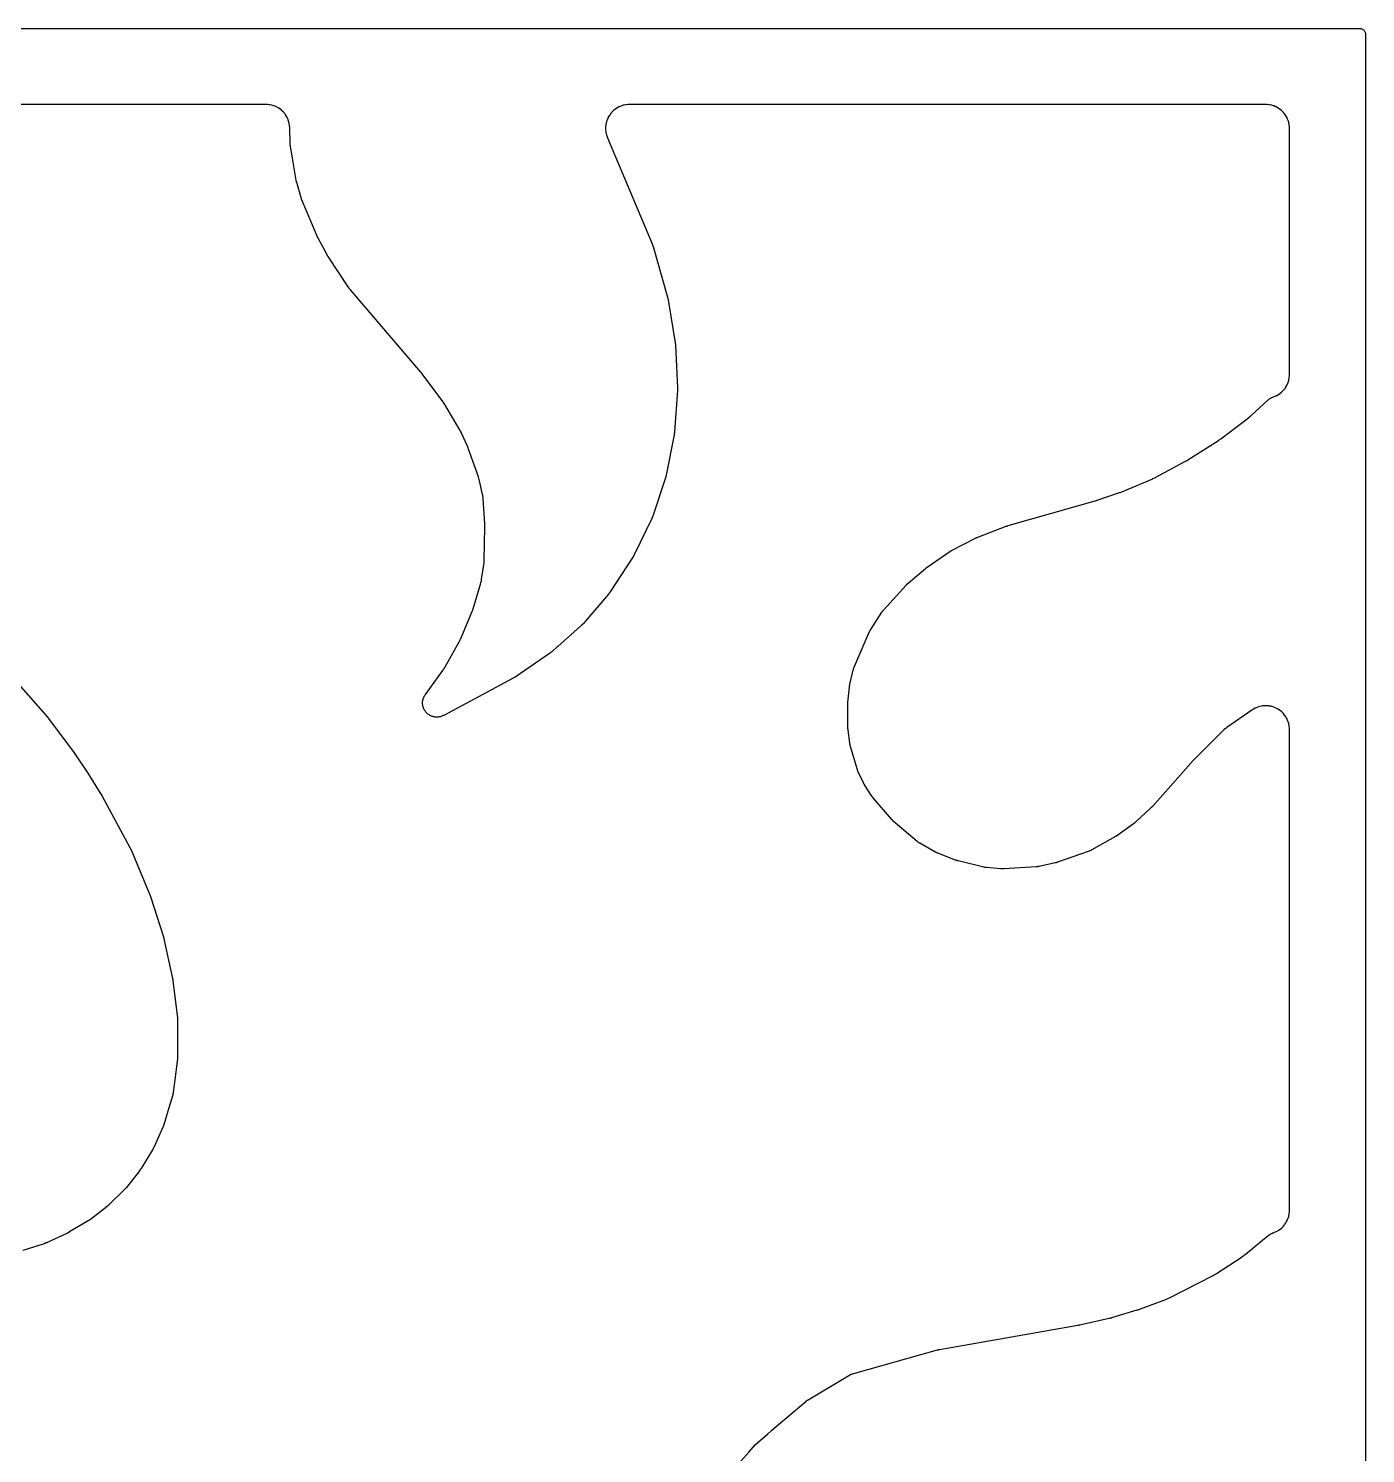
# Model space of a CAD drawing. Header units: millimetres. Extents: x 0 to 300, y 0 to 300.
# Drawn here: x 159.2 to 300, y 150 to 300.1 of the extents above; entities that cross this region are included whole.
import ezdxf

# ---------------------------------------------------------------- set-up
doc = ezdxf.new("R2010")
doc.units = ezdxf.units.MM
doc.layers.add('CUT', color=7, linetype='CONTINUOUS')

msp = doc.modelspace()

# ---------------------------------------------------------------- linework, layer by layer
at = {"layer": 'CUT'}
for points in [[(125.9453, 300.0625), (298.4808, 300.0625), (298.5102, 300.0625), (299.3955, 300.0625), (299.469, 300.0589), (299.5271, 300.0503), (299.5842, 300.036), (299.6396, 300.0162), (299.6927, 299.991), (299.7432, 299.9608), (299.7904, 299.9257), (299.834, 299.8863), (299.8735, 299.8427), (299.9085, 299.7954), (299.9387, 299.745), (299.9639, 299.6918), (299.9837, 299.6365), (299.998, 299.5794), (300.0066, 299.5212), (300.0102, 299.4478), (300.0102, 298.5625), (300.0102, 1.467)], [(234.0215, 148.9426), (235.0702, 150.1281), (235.7892, 150.9408), (237.0462, 152.0461), (237.3887, 152.3473), (237.4956, 152.4412), (238.4029, 153.239), (241.076, 155.4863), (241.0831, 155.4922), (241.0941, 155.5013), (241.1125, 155.516), (241.1372, 155.5353), (241.1594, 155.5521), (241.1774, 155.5652), (241.1877, 155.5727), (241.1915, 155.5754), (241.2141, 155.5909), (241.265, 155.6248), (241.2959, 155.6444), (241.3064, 155.6509), (241.3143, 155.6556), (245.6191, 158.2143), (245.6275, 158.2193), (245.6406, 158.2269), (245.6623, 158.2391), (245.6918, 158.2551), (245.7182, 158.2689), (245.7219, 158.2707), (245.7693, 158.2928), (245.8348, 158.321), (245.8979, 158.3454), (245.9432, 158.361), (245.981, 158.373), (245.9933, 158.3767), (246.0027, 158.3794), (254.9328, 160.9123), (254.944, 160.9154), (254.9703, 160.9225), (254.9816, 160.9254), (254.9953, 160.929), (255.0067, 160.9318), (255.0331, 160.9382), (255.0444, 160.9408), (255.0575, 160.9438), (255.0689, 160.9464), (255.0955, 160.9521), (255.1069, 160.9544), (255.1208, 160.9572), (255.1323, 160.9595), (255.159, 160.9645), (255.1704, 160.9666), (269.7384, 163.5091), (269.7446, 163.5102), (269.788, 163.5182), (269.7947, 163.5195), (269.8487, 163.5302), (269.8553, 163.5315), (269.8978, 163.5404), (269.9048, 163.5419), (273.0342, 164.2342), (273.0446, 164.2365), (273.1165, 164.2538), (273.1276, 164.2566), (273.2168, 164.2798), (273.2276, 164.2827), (273.2977, 164.3023), (273.3092, 164.3057), (275.9833, 165.1123), (275.9922, 165.1151), (276.0539, 165.1347), (276.0634, 165.1378), (276.1398, 165.1636), (276.1491, 165.1668), (276.2092, 165.1882), (276.219, 165.1918), (278.9986, 166.2345), (279.0145, 166.2407), (279.117, 166.2825), (279.1327, 166.2892), (279.2598, 166.3453), (279.2753, 166.3524), (279.3753, 166.4), (279.3906, 166.4075), (283.9596, 168.7429), (283.9738, 168.7504), (284.0655, 168.8004), (284.0795, 168.8082), (284.1928, 168.8741), (284.2066, 168.8823), (284.2955, 168.9372), (284.3091, 168.9458), (287.0118, 170.7152), (287.0251, 170.7241), (287.1104, 170.7833), (287.1234, 170.7926), (287.2286, 170.8697), (287.2413, 170.8793), (287.3234, 170.943), (287.3359, 170.9529), (289.7679, 172.9447), (289.8086, 172.9761), (289.8847, 173.0315), (289.9712, 173.0871), (290.0307, 173.1208), (290.1229, 173.1662), (290.2096, 173.2029), (290.2575, 173.2216), (290.2687, 173.2256), (290.3487, 173.2542), (290.3763, 173.2648), (290.5505, 173.3369), (290.6037, 173.3621), (290.7679, 173.4498), (290.8184, 173.4801), (290.9732, 173.5835), (291.0205, 173.6186), (291.1645, 173.7367), (291.2081, 173.7762), (291.3398, 173.9079), (291.3793, 173.9515), (291.4975, 174.0954), (291.5325, 174.1427), (291.636, 174.2975), (291.6663, 174.348), (291.754, 174.5122), (291.7792, 174.5654), (291.8505, 174.7374), (291.8703, 174.7929), (291.9244, 174.971), (291.9387, 175.0281), (291.975, 175.2107), (291.9837, 175.269), (292.0022, 175.4568), (292.0043, 175.4862), (292.0072, 175.5437), (292.0077, 175.5584), (292.01, 175.6541), (292.0102, 175.6688), (292.0102, 175.741), (292.0102, 196.4246), (292.0102, 226.185), (292.01, 226.1999), (292.0077, 226.2962), (292.0071, 226.311), (292.0042, 226.3689), (292.0021, 226.3984), (291.9833, 226.5876), (291.9745, 226.6462), (291.9377, 226.83), (291.9232, 226.8875), (291.8684, 227.0668), (291.8483, 227.1226), (291.7761, 227.2956), (291.7506, 227.3491), (291.6616, 227.5141), (291.6309, 227.5649), (291.5261, 227.7203), (291.4906, 227.7678), (291.371, 227.9121), (291.3309, 227.9558), (291.1976, 228.0876), (291.1535, 228.1272), (291.0078, 228.2452), (290.96, 228.2802), (290.8034, 228.3833), (290.7523, 228.4134), (290.5863, 228.5005), (290.5325, 228.5254), (290.3587, 228.5957), (290.3027, 228.6152), (290.1228, 228.668), (290.0652, 228.6819), (289.881, 228.7167), (289.8222, 228.7248), (289.6355, 228.7412), (289.5762, 228.7435), (289.3888, 228.7414), (289.3296, 228.7378), (289.1433, 228.7172), (289.0847, 228.7078), (288.9013, 228.6689), (288.844, 228.6538), (288.6654, 228.597), (288.6098, 228.5763), (288.4376, 228.5021), (288.3844, 228.476), (288.2181, 228.384), (288.1925, 228.369), (288.1433, 228.3385), (288.1308, 228.3305), (288.0501, 228.2777), (288.0378, 228.2695), (285.4171, 226.4599), (285.406, 226.452), (285.3345, 226.4002), (285.3236, 226.3921), (285.2813, 226.36), (285.26, 226.343), (285.1244, 226.23), (285.1039, 226.2121), (285.0647, 226.1763), (285.0548, 226.167), (284.9909, 226.1059), (284.9812, 226.0964), (282.0092, 223.1234), (282.0034, 223.1175), (281.9631, 223.0762), (281.957, 223.0697), (281.9076, 223.0174), (281.9017, 223.011), (281.8633, 222.9691), (281.857, 222.9622), (277.5805, 218.1497), (277.573, 218.1415), (277.5556, 218.1223), (277.548, 218.1141), (277.5388, 218.1042), (277.5311, 218.0961), (277.5132, 218.0774), (277.5055, 218.0694), (277.4965, 218.0603), (277.4886, 218.0524), (277.4702, 218.0341), (277.4623, 218.0263), (277.4525, 218.0168), (277.4445, 218.0091), (277.4256, 217.9913), (277.4175, 217.9837), (275.7997, 216.4902), (275.79, 216.4814), (275.7672, 216.461), (275.7574, 216.4523), (275.7453, 216.4418), (275.7354, 216.4332), (275.712, 216.4135), (275.7019, 216.4051), (275.6903, 216.3956), (275.6801, 216.3873), (275.6562, 216.3683), (275.6459, 216.3602), (275.6332, 216.3504), (275.6228, 216.3424), (275.5983, 216.3241), (275.5878, 216.3163), (273.9404, 215.1179), (273.9295, 215.1101), (273.9041, 215.0922), (273.8932, 215.0846), (273.8798, 215.0754), (273.8687, 215.068), (273.8428, 215.0508), (273.8316, 215.0436), (273.8187, 215.0353), (273.8075, 215.0282), (273.7811, 215.0118), (273.7697, 215.0049), (273.7557, 214.9966), (273.7443, 214.9898), (273.7174, 214.9742), (273.7058, 214.9676), (271.2073, 213.5684), (271.1989, 213.5637), (271.1859, 213.5566), (271.1642, 213.5451), (271.1348, 213.5301), (271.1085, 213.5172), (271.0875, 213.5073), (271.0755, 213.5018), (271.071, 213.4997), (271.0446, 213.4883), (270.9855, 213.4638), (270.9498, 213.4498), (270.9376, 213.4454), (270.9286, 213.4421), (267.6003, 212.2645), (267.5872, 212.26), (267.5564, 212.2497), (267.5432, 212.2453), (267.5271, 212.2402), (267.5138, 212.236), (267.4827, 212.2266), (267.4694, 212.2227), (267.454, 212.2183), (267.4406, 212.2146), (267.4093, 212.2062), (267.3959, 212.2027), (267.3794, 212.1985), (267.3659, 212.1952), (267.3343, 212.1878), (267.3208, 212.1847), (265.6643, 211.8204), (265.6573, 211.8189), (265.6408, 211.8154), (265.6378, 211.8148), (265.6057, 211.8087), (265.5413, 211.7977), (265.5192, 211.7943), (265.4882, 211.7907), (265.406, 211.7825), (265.3707, 211.7798), (261.9259, 211.5769), (261.9103, 211.5761), (261.8738, 211.5746), (261.8582, 211.5741), (261.8393, 211.5736), (261.8238, 211.5734), (261.7875, 211.5731), (261.772, 211.5732), (261.7541, 211.5734), (261.7385, 211.5737), (261.7022, 211.5747), (261.6866, 211.5752), (261.6677, 211.5761), (261.6521, 211.5769), (261.6158, 211.5792), (261.6003, 211.5803), (260.1042, 211.6998), (260.097, 211.7004), (260.0801, 211.7019), (260.077, 211.7022), (260.0444, 211.7058), (259.9791, 211.7141), (259.9568, 211.7174), (259.9259, 211.7229), (259.8444, 211.7394), (259.8096, 211.7471), (257.1352, 212.3969), (257.1207, 212.4005), (257.0868, 212.4094), (257.0724, 212.4133), (257.055, 212.4181), (257.0407, 212.4222), (257.0075, 212.432), (256.9933, 212.4364), (256.9769, 212.4415), (256.9628, 212.4461), (256.9298, 212.4571), (256.9157, 212.4619), (256.8985, 212.4679), (256.8845, 212.473), (256.8519, 212.485), (256.838, 212.4903), (254.9794, 213.2131), (254.9644, 213.2191), (254.9294, 213.2335), (254.9145, 213.2398), (254.8963, 213.2476), (254.8815, 213.2541), (254.8471, 213.2697), (254.8324, 213.2765), (254.8156, 213.2845), (254.801, 213.2916), (254.7672, 213.3084), (254.7527, 213.3157), (254.7352, 213.3248), (254.7209, 213.3324), (254.6876, 213.3504), (254.6735, 213.3583), (253.0848, 214.2573), (253.0754, 214.2627), (253.0609, 214.2711), (253.0371, 214.2854), (253.0055, 214.3051), (252.9778, 214.3231), (252.9561, 214.3378), (252.9438, 214.3463), (252.9393, 214.3495), (252.913, 214.3686), (252.8554, 214.4121), (252.8216, 214.439), (252.8103, 214.4484), (252.8021, 214.4553), (250.2959, 216.5978), (250.2905, 216.6024), (250.278, 216.6133), (250.2757, 216.6153), (250.2518, 216.637), (250.2048, 216.6811), (250.1889, 216.6966), (250.1675, 216.7187), (250.1121, 216.7786), (250.0888, 216.8047), (248.1587, 219.0601), (248.1482, 219.0727), (248.1239, 219.1022), (248.1135, 219.1149), (248.1013, 219.1304), (248.0912, 219.1432), (248.0681, 219.1734), (248.0583, 219.1865), (248.0472, 219.2015), (248.0377, 219.2148), (248.0156, 219.2458), (248.0063, 219.2592), (247.9951, 219.2757), (247.986, 219.2892), (247.9651, 219.3211), (247.9563, 219.3348), (247.2751, 220.415), (247.2686, 220.4255), (247.2535, 220.4501), (247.2472, 220.4606), (247.2395, 220.4736), (247.2333, 220.4842), (247.219, 220.5092), (247.2129, 220.5199), (247.206, 220.5323), (247.2001, 220.5431), (247.1864, 220.5684), (247.1806, 220.5793), (247.1737, 220.5927), (247.1681, 220.6037), (247.1551, 220.6294), (247.1496, 220.6404), (246.6223, 221.7238), (246.6182, 221.7322), (246.612, 221.7454), (246.602, 221.7673), (246.5889, 221.7968), (246.5778, 221.8232), (246.5693, 221.8443), (246.5645, 221.8564), (246.5627, 221.8609), (246.553, 221.8874), (246.5322, 221.9465), (246.5205, 221.9821), (246.5167, 221.9943), (246.5141, 222.0033), (245.7656, 224.5482), (245.7631, 224.5569), (245.7592, 224.5704), (245.7532, 224.5928), (245.7455, 224.6229), (245.7391, 224.6498), (245.7343, 224.6712), (245.7316, 224.6835), (245.7307, 224.6881), (245.7256, 224.7147), (245.715, 224.7742), (245.7094, 224.81), (245.7078, 224.8221), (245.7066, 224.8311), (245.5379, 226.1728), (245.5363, 226.1857), (245.533, 226.2156), (245.5317, 226.2285), (245.5302, 226.2442), (245.529, 226.257), (245.5265, 226.2871), (245.5256, 226.3), (245.5246, 226.3148), (245.5238, 226.3277), (245.5222, 226.3578), (245.5216, 226.3707), (245.521, 226.3864), (245.5206, 226.3993), (245.5198, 226.4295), (245.5196, 226.4424), (245.4948, 228.8651), (245.4947, 228.8781), (245.4949, 228.9084), (245.495, 228.9214), (245.4953, 228.9372), (245.4956, 228.9502), (245.4966, 228.9805), (245.4972, 228.9935), (245.4979, 229.0084), (245.4986, 229.0214), (245.5005, 229.0517), (245.5014, 229.0646), (245.5026, 229.0804), (245.5037, 229.0934), (245.5064, 229.1236), (245.5077, 229.1365), (245.6745, 230.7157), (245.6761, 230.7297), (245.6801, 230.7621), (245.6819, 230.776), (245.6842, 230.7929), (245.6862, 230.8068), (245.6911, 230.8391), (245.6934, 230.853), (245.6961, 230.8688), (245.6985, 230.8826), (245.7045, 230.9147), (245.7071, 230.9285), (245.7105, 230.9452), (245.7134, 230.959), (245.7203, 230.9909), (245.7234, 231.0046), (246.0751, 232.508), (246.0774, 232.5178), (246.0812, 232.5329), (246.0877, 232.5578), (246.0968, 232.5911), (246.1055, 232.6205), (246.1128, 232.6437), (246.1171, 232.657), (246.1187, 232.6619), (246.1286, 232.6903), (246.1517, 232.7532), (246.1664, 232.7906), (246.1717, 232.8031), (246.1756, 232.8123), (247.7706, 236.4987), (247.7744, 236.5073), (247.7804, 236.5207), (247.7905, 236.5426), (247.8045, 236.5719), (247.8173, 236.5977), (247.8278, 236.618), (247.8339, 236.6296), (247.8362, 236.6338), (247.85, 236.6586), (247.8815, 236.7131), (247.901, 236.7454), (247.9079, 236.7561), (247.913, 236.7641), (249.0992, 238.5901), (249.1032, 238.5962), (249.1124, 238.6102), (249.1142, 238.6128), (249.1327, 238.6396), (249.1709, 238.6927), (249.1843, 238.7107), (249.2038, 238.7351), (249.2567, 238.7986), (249.2799, 238.8254), (251.6374, 241.4394), (251.6476, 241.4505), (251.6716, 241.4763), (251.682, 241.4872), (251.6946, 241.5003), (251.7051, 241.511), (251.7298, 241.5358), (251.7405, 241.5464), (251.7529, 241.5584), (251.7638, 241.5687), (251.7894, 241.5927), (251.8004, 241.6029), (251.814, 241.6152), (251.8252, 241.6252), (251.8516, 241.6484), (251.8629, 241.6582), (253.6691, 243.1896), (253.6778, 243.1969), (253.6982, 243.2137), (253.7069, 243.2209), (253.7177, 243.2296), (253.7266, 243.2366), (253.7474, 243.253), (253.7564, 243.2599), (253.7667, 243.2679), (253.7758, 243.2747), (253.797, 243.2905), (253.8062, 243.2972), (253.8174, 243.3053), (253.8266, 243.3119), (253.8482, 243.3272), (253.8575, 243.3337), (256.254, 244.9819), (256.2658, 244.9898), (256.2934, 245.0082), (256.3053, 245.016), (256.3199, 245.0254), (256.332, 245.033), (256.3602, 245.0505), (256.3724, 245.0579), (256.3864, 245.0663), (256.3987, 245.0735), (256.4274, 245.0901), (256.4398, 245.0971), (256.455, 245.1055), (256.4675, 245.1124), (256.4967, 245.128), (256.5093, 245.1347), (258.9536, 246.3945), (258.9646, 246.4001), (258.9905, 246.413), (259.0016, 246.4185), (259.0153, 246.425), (259.0265, 246.4303), (259.0527, 246.4425), (259.064, 246.4477), (259.077, 246.4535), (259.0883, 246.4585), (259.1149, 246.4699), (259.1263, 246.4747), (259.1403, 246.4805), (259.1517, 246.4852), (259.1786, 246.4959), (259.1901, 246.5004), (262.181, 247.6459), (262.1903, 247.6494), (262.2122, 247.6576), (262.2216, 247.661), (262.2331, 247.6651), (262.2425, 247.6684), (262.2646, 247.676), (262.2741, 247.6792), (262.285, 247.6829), (262.2945, 247.686), (262.3168, 247.6931), (262.3263, 247.6961), (262.338, 247.6997), (262.3476, 247.7026), (262.3699, 247.7092), (262.3795, 247.712), (271.5603, 250.3206), (271.5672, 250.3226), (271.6156, 250.337), (271.623, 250.3392), (271.683, 250.3579), (271.6903, 250.3603), (271.7376, 250.3756), (271.7453, 250.3782), (274.1129, 251.1843), (274.1224, 251.1877), (274.1882, 251.2113), (274.1983, 251.215), (274.2798, 251.246), (274.2896, 251.2498), (274.3536, 251.2754), (274.364, 251.2797), (277.6163, 252.6521), (277.6291, 252.6577), (277.7115, 252.6947), (277.7241, 252.7006), (277.8265, 252.7495), (277.839, 252.7556), (277.9196, 252.7965), (277.9319, 252.8029), (281.0661, 254.483), (281.0757, 254.4882), (281.1418, 254.5252), (281.152, 254.531), (281.2335, 254.5788), (281.2434, 254.5847), (281.3071, 254.6236), (281.3175, 254.6301), (284.5295, 256.6853), (284.5388, 256.6914), (284.603, 256.7342), (284.6128, 256.7408), (284.6917, 256.7957), (284.7013, 256.8025), (284.7628, 256.8471), (284.7728, 256.8545), (287.684, 259.0572), (287.6956, 259.0663), (287.7706, 259.1259), (287.782, 259.1353), (287.8742, 259.2124), (287.8854, 259.222), (287.9573, 259.2853), (287.9682, 259.2952), (289.7251, 260.9189), (289.7583, 260.9481), (289.8205, 261.0001), (289.891, 261.0535), (289.9397, 261.0867), (290.0151, 261.1328), (290.0668, 261.1611), (290.1464, 261.1996), (290.221, 261.2313), (290.2621, 261.2476), (290.2623, 261.2477), (290.3694, 261.2871), (290.3966, 261.2978), (290.5691, 261.371), (290.6218, 261.3964), (290.7841, 261.4848), (290.834, 261.5152), (290.987, 261.619), (291.0337, 261.6541), (291.1759, 261.7723), (291.2189, 261.8118), (291.3489, 261.9432), (291.388, 261.9867), (291.5045, 262.1302), (291.5391, 262.1773), (291.6412, 262.3314), (291.671, 262.3817), (291.7576, 262.545), (291.7824, 262.5979), (291.8527, 262.7689), (291.8722, 262.8239), (291.9255, 263.0009), (291.9396, 263.0577), (291.9754, 263.239), (291.984, 263.2968), (292.0022, 263.4833), (292.0043, 263.5125), (292.0071, 263.5695), (292.0077, 263.5841), (292.01, 263.6791), (292.0101, 263.6938), (292.0102, 289.4985), (292.01, 289.5132), (292.0077, 289.6089), (292.0071, 289.6236), (292.0043, 289.6811), (292.0022, 289.7104), (291.9837, 289.8982), (291.975, 289.9565), (291.9387, 290.1391), (291.9244, 290.1962), (291.8704, 290.3743), (291.8505, 290.4297), (291.7793, 290.6017), (291.7541, 290.655), (291.6664, 290.8191), (291.6361, 290.8696), (291.5327, 291.0244), (291.4976, 291.0717), (291.3795, 291.2156), (291.34, 291.2592), (291.2083, 291.3909), (291.1647, 291.4304), (291.0208, 291.5485), (290.9735, 291.5836), (290.8187, 291.687), (290.7682, 291.7173), (290.6041, 291.805), (290.5508, 291.8302), (290.3789, 291.9014), (290.3234, 291.9212), (290.1453, 291.9753), (290.0882, 291.9896), (289.9056, 292.0259), (289.8474, 292.0345), (289.6595, 292.053), (289.6302, 292.0552), (289.5727, 292.058), (289.558, 292.0586), (289.4623, 292.0609), (289.4476, 292.0611), (270.3525, 292.0611), (222.5651, 292.0611), (222.5503, 292.0609), (222.4544, 292.0586), (222.4397, 292.058), (222.3821, 292.0552), (222.3527, 292.053), (222.1644, 292.0344), (222.106, 292.0257), (221.923, 291.9892), (221.8658, 291.9749), (221.6873, 291.9206), (221.6317, 291.9006), (221.4594, 291.8291), (221.406, 291.8038), (221.2416, 291.7156), (221.191, 291.6852), (221.036, 291.5813), (220.9886, 291.5461), (220.8446, 291.4275), (220.8009, 291.3878), (220.6692, 291.2556), (220.6297, 291.2117), (220.5116, 291.0672), (220.4766, 291.0198), (220.3733, 290.8644), (220.3431, 290.8137), (220.2555, 290.6489), (220.2304, 290.5954), (220.1595, 290.4228), (220.1398, 290.3672), (220.0862, 290.1885), (220.072, 290.1312), (220.0362, 289.948), (220.0278, 289.8896), (220.0102, 289.7039), (220.0075, 289.6449), (220.0082, 289.4583), (220.0113, 289.3994), (220.0304, 289.2137), (220.0393, 289.1554), (220.0764, 288.9725), (220.091, 288.9153), (220.1468, 288.7346), (220.1562, 288.7066), (220.1758, 288.6524), (220.181, 288.6386), (220.216, 288.5492), (220.2215, 288.5356), (224.9021, 277.3861), (224.9072, 277.3736), (224.9189, 277.3445), (224.9238, 277.332), (224.9297, 277.3167), (224.9345, 277.3041), (224.9453, 277.2747), (224.9499, 277.2621), (224.955, 277.2475), (224.9593, 277.2347), (224.9693, 277.205), (224.9735, 277.1922), (224.9784, 277.1766), (224.9824, 277.1637), (224.9915, 277.1337), (224.9953, 277.1208), (226.5258, 271.7565), (226.5292, 271.7442), (226.537, 271.7154), (226.5402, 271.703), (226.5441, 271.6879), (226.5472, 271.6754), (226.5541, 271.6464), (226.557, 271.634), (226.5602, 271.6196), (226.563, 271.6071), (226.5691, 271.5779), (226.5716, 271.5654), (226.5746, 271.55), (226.577, 271.5375), (226.5823, 271.5081), (226.5845, 271.4955), (227.3339, 266.9728), (227.336, 266.9598), (227.3406, 266.9294), (227.3424, 266.9163), (227.3446, 266.9004), (227.3463, 266.8873), (227.35, 266.8568), (227.3515, 266.8437), (227.3531, 266.8286), (227.3544, 266.8155), (227.3571, 266.7848), (227.3582, 266.7717), (227.3595, 266.7557), (227.3604, 266.7425), (227.3623, 266.7118), (227.363, 266.6986), (227.5734, 262.2275), (227.5739, 262.2143), (227.5749, 262.1835), (227.5752, 262.1703), (227.5755, 262.1542), (227.5756, 262.141), (227.5757, 262.1102), (227.5757, 262.097), (227.5755, 262.0818), (227.5752, 262.0686), (227.5744, 262.0378), (227.574, 262.0246), (227.5733, 262.0085), (227.5727, 261.9953), (227.571, 261.9646), (227.5701, 261.9514), (227.2615, 257.5715), (227.2605, 257.5577), (227.2577, 257.5253), (227.2564, 257.5115), (227.2547, 257.4946), (227.2532, 257.4808), (227.2494, 257.4486), (227.2477, 257.4348), (227.2456, 257.419), (227.2436, 257.4052), (227.2388, 257.3731), (227.2367, 257.3594), (227.2339, 257.3427), (227.2316, 257.329), (227.2258, 257.2971), (227.2233, 257.2834), (226.3885, 253.0324), (226.3856, 253.0182), (226.3786, 252.9852), (226.3754, 252.9711), (226.3715, 252.9539), (226.3681, 252.9399), (226.36, 252.9071), (226.3565, 252.8931), (226.3522, 252.8771), (226.3484, 252.8631), (226.3393, 252.8307), (226.3353, 252.8168), (226.3302, 252.7999), (226.326, 252.7861), (226.3158, 252.7539), (226.3113, 252.7401), (224.9696, 248.7238), (224.9649, 248.7103), (224.9538, 248.6786), (224.9489, 248.6651), (224.9428, 248.6487), (224.9377, 248.6353), (224.9256, 248.604), (224.9203, 248.5906), (224.9141, 248.5754), (224.9085, 248.5621), (224.8954, 248.5313), (224.8897, 248.5181), (224.8826, 248.5021), (224.8766, 248.489), (224.8625, 248.4586), (224.8564, 248.4456), (223.0236, 244.6527), (223.0171, 244.6395), (223.0016, 244.6088), (222.9949, 244.5957), (222.9865, 244.5798), (222.9796, 244.5668), (222.9631, 244.5366), (222.956, 244.5237), (222.9476, 244.509), (222.9403, 244.4963), (222.9228, 244.4667), (222.9153, 244.454), (222.9059, 244.4387), (222.8981, 244.4262), (222.8797, 244.3972), (222.8717, 244.3848), (220.4758, 240.7364), (220.4679, 240.7247), (220.4495, 240.6975), (220.4414, 240.6859), (220.4315, 240.6718), (220.4234, 240.6603), (220.404, 240.6337), (220.3956, 240.6224), (220.3859, 240.6094), (220.3774, 240.5982), (220.3572, 240.5722), (220.3485, 240.5611), (220.3377, 240.5477), (220.3288, 240.5368), (220.3079, 240.5114), (220.2988, 240.5006), (217.6353, 237.3795), (217.6249, 237.3675), (217.6003, 237.3398), (217.5897, 237.328), (217.5766, 237.3137), (217.5658, 237.3021), (217.5403, 237.2752), (217.5292, 237.2638), (217.5165, 237.2508), (217.5053, 237.2396), (217.4788, 237.2136), (217.4674, 237.2026), (217.4533, 237.1893), (217.4417, 237.1785), (217.4144, 237.1535), (217.4025, 237.1428), (214.9591, 234.9861), (214.9566, 234.9838), (214.3271, 234.4282), (214.3167, 234.4192), (214.2924, 234.3984), (214.2819, 234.3895), (214.269, 234.3788), (214.2583, 234.3701), (214.2334, 234.35), (214.2226, 234.3415), (214.2101, 234.3318), (214.1992, 234.3234), (214.1737, 234.3041), (214.1626, 234.2959), (214.1491, 234.286), (214.138, 234.278), (214.1118, 234.2595), (214.1005, 234.2516), (210.4794, 231.7687), (210.4692, 231.7618), (210.4452, 231.7459), (210.4349, 231.7391), (210.4223, 231.731), (210.4119, 231.7243), (210.3875, 231.7091), (210.377, 231.7026), (210.3649, 231.6952), (210.3543, 231.6889), (210.3296, 231.6743), (210.3189, 231.6681), (210.3058, 231.6607), (210.2951, 231.6546), (210.2699, 231.6407), (210.2591, 231.6348), (202.9584, 227.7269), (202.9184, 227.7067), (202.8441, 227.6716), (202.7612, 227.6374), (202.705, 227.6174), (202.6191, 227.5915), (202.5612, 227.5772), (202.4732, 227.5601), (202.4141, 227.5516), (202.3248, 227.5433), (202.2651, 227.5407), (202.1755, 227.5414), (202.1159, 227.5448), (202.0267, 227.5543), (201.9677, 227.5636), (201.88, 227.582), (201.8222, 227.5971), (201.7367, 227.6241), (201.6808, 227.6449), (201.5984, 227.6803), (201.5448, 227.7066), (201.4663, 227.75), (201.4156, 227.7815), (201.3418, 227.8325), (201.2945, 227.8689), (201.2262, 227.927), (201.1827, 227.9679), (201.1205, 228.0325), (201.0813, 228.0775), (201.0259, 228.148), (200.9913, 228.1967), (200.9432, 228.2723), (200.9137, 228.3242), (200.8733, 228.4043), (200.8491, 228.4589), (200.8169, 228.5426), (200.7983, 228.5993), (200.7745, 228.6857), (200.7616, 228.744), (200.7466, 228.8324), (200.7396, 228.8917), (200.7335, 228.9812), (200.7323, 229.0409), (200.7352, 229.1305), (200.74, 229.19), (200.7517, 229.2789), (200.7624, 229.3376), (200.783, 229.4249), (200.7995, 229.4823), (200.8286, 229.5671), (200.8507, 229.6225), (200.8881, 229.704), (200.9157, 229.757), (200.961, 229.8344), (201.006, 229.9031), (201.0315, 229.94), (202.8711, 232.4658), (202.8812, 232.48), (202.9452, 232.5735), (202.9548, 232.588), (203.0317, 232.7076), (203.0409, 232.7224), (203.0994, 232.8195), (203.1082, 232.8345), (204.6034, 235.4873), (204.6118, 235.5028), (204.6649, 235.6038), (204.6729, 235.6194), (204.7357, 235.7481), (204.7432, 235.764), (204.7903, 235.8679), (204.7973, 235.884), (205.9262, 238.5827), (205.9321, 238.5972), (205.9691, 238.6925), (205.9745, 238.7072), (206.0178, 238.8279), (206.0229, 238.8428), (206.0548, 238.9398), (206.0595, 238.9548), (206.84, 241.5568), (206.8456, 241.5768), (206.88, 241.708), (206.885, 241.7283), (206.9224, 241.8943), (206.9266, 241.9147), (206.9519, 242.048), (206.9554, 242.0685), (207.186, 243.5711), (207.1886, 243.5905), (207.2038, 243.717), (207.2058, 243.7365), (207.2197, 243.8957), (207.2211, 243.9152), (207.228, 244.0424), (207.2288, 244.062), (207.3049, 247.5842), (207.305, 247.5972), (207.305, 247.6818), (207.3049, 247.6948), (207.3026, 247.801), (207.3021, 247.814), (207.2985, 247.8985), (207.2977, 247.9115), (207.1277, 250.5177), (207.1269, 250.5286), (207.1205, 250.605), (207.1195, 250.6164), (207.1143, 250.6665), (207.1114, 250.6905), (207.0898, 250.84), (207.0861, 250.863), (207.0788, 250.9028), (207.0767, 250.9136), (207.0616, 250.9879), (207.0591, 250.9999), (206.7401, 252.4228), (206.7359, 252.4402), (206.7073, 252.5522), (206.7026, 252.5694), (206.6625, 252.7089), (206.6573, 252.7259), (206.6221, 252.8361), (206.6164, 252.853), (205.5866, 255.7708), (205.582, 255.7833), (205.5515, 255.8641), (205.5466, 255.8765), (205.506, 255.9771), (205.5009, 255.9893), (205.4668, 256.0687), (205.4614, 256.0809), (204.8765, 257.3634), (204.8698, 257.3776), (204.825, 257.4692), (204.818, 257.4832), (204.7589, 257.5967), (204.7514, 257.6105), (204.702, 257.6997), (204.6942, 257.7133), (203.073, 260.4644), (203.0647, 260.4781), (203.0095, 260.5662), (203.0008, 260.5797), (202.9287, 260.6884), (202.9197, 260.7016), (202.8599, 260.7867), (202.8505, 260.7997), (200.7063, 263.6845), (200.7004, 263.6922), (200.6591, 263.746), (200.6527, 263.7542), (200.6001, 263.8202), (200.5936, 263.8282), (200.5512, 263.8796), (200.5441, 263.888), (193.1447, 272.5292), (193.1358, 272.5398), (193.1151, 272.5648), (193.1063, 272.5756), (193.0956, 272.5888), (193.087, 272.5997), (193.0671, 272.6253), (193.0586, 272.6363), (193.049, 272.6491), (193.0407, 272.6602), (193.0216, 272.6864), (193.0135, 272.6977), (193.0037, 272.7116), (192.9957, 272.723), (192.9774, 272.7498), (192.9696, 272.7613), (190.7903, 276.0547), (190.785, 276.0629), (190.7725, 276.0822), (190.7672, 276.0904), (190.7609, 276.1006), (190.7557, 276.1089), (190.7437, 276.1284), (190.7386, 276.1368), (190.7327, 276.1465), (190.7277, 276.1549), (190.7162, 276.1746), (190.7113, 276.1831), (190.7053, 276.1935), (190.7005, 276.2021), (190.6894, 276.2221), (190.6846, 276.2307), (189.7282, 277.9924), (189.7231, 278.002), (189.7111, 278.0247), (189.7061, 278.0344), (189.7, 278.0464), (189.695, 278.0562), (189.6836, 278.0791), (189.6788, 278.0889), (189.6733, 278.1003), (189.6686, 278.1102), (189.6578, 278.1334), (189.6532, 278.1434), (189.6477, 278.1556), (189.6433, 278.1657), (189.633, 278.1891), (189.6287, 278.1992), (188.0813, 281.8609), (188.0765, 281.8726), (188.0654, 281.8999), (188.0607, 281.9116), (188.0551, 281.926), (188.0506, 281.9378), (188.0403, 281.9654), (188.0359, 281.9773), (188.0311, 281.991), (188.0269, 282.0029), (188.0173, 282.0308), (188.0133, 282.0427), (188.0085, 282.0574), (188.0047, 282.0694), (187.996, 282.0976), (187.9923, 282.1097), (187.4827, 283.8328), (187.479, 283.8458), (187.4705, 283.8761), (187.467, 283.8892), (187.4628, 283.9051), (187.4594, 283.9182), (187.4519, 283.9488), (187.4487, 283.9619), (187.4452, 283.9771), (187.4423, 283.9902), (187.4356, 284.021), (187.4329, 284.0343), (187.4296, 284.0504), (187.4271, 284.0637), (187.4214, 284.0947), (187.419, 284.108), (186.8156, 287.6781), (186.813, 287.6943), (186.8073, 287.7322), (186.805, 287.7485), (186.8024, 287.7683), (186.8004, 287.7846), (186.7961, 287.8226), (186.7944, 287.8389), (186.7926, 287.8576), (186.7912, 287.874), (186.7883, 287.9122), (186.7872, 287.9285), (186.786, 287.9485), (186.7852, 287.9649), (186.7837, 288.0031), (186.7832, 288.0195), (186.7501, 289.5533), (186.7496, 289.5679), (186.7453, 289.6621), (186.7444, 289.6766), (186.7405, 289.7332), (186.7377, 289.7621), (186.7157, 289.947), (186.7061, 290.0042), (186.6669, 290.1836), (186.6517, 290.2397), (186.5954, 290.4144), (186.5749, 290.4687), (186.5019, 290.6372), (186.4763, 290.6893), (186.3873, 290.8499), (186.3568, 290.8993), (186.2527, 291.0506), (186.2175, 291.0968), (186.0993, 291.2373), (186.0598, 291.2799), (185.9286, 291.4083), (185.8852, 291.4468), (185.7422, 291.562), (185.6952, 291.5962), (185.5417, 291.6969), (185.4917, 291.7264), (185.3292, 291.8119), (185.2766, 291.8364), (185.1066, 291.9057), (185.0518, 291.925), (184.8759, 291.9776), (184.8195, 291.9915), (184.6393, 292.0269), (184.5819, 292.0353), (184.3966, 292.0533), (184.3676, 292.0554), (184.311, 292.0581), (184.2965, 292.0586), (184.2021, 292.0609), (184.1876, 292.0611), (163.354, 292.0611), (137.7307, 292.0611)], [(157.9011, 231.3342), (161.2626, 227.5216), (161.2662, 227.5174), (161.2748, 227.5076), (161.2784, 227.5034), (161.2871, 227.4933), (161.2915, 227.4881), (161.3018, 227.4759), (161.3036, 227.4738), (161.3061, 227.4708), (161.3116, 227.4639), (161.3164, 227.4579), (161.3274, 227.4438), (161.3321, 227.4378), (161.3345, 227.4347), (161.34, 227.4275), (161.3528, 227.4107), (161.3583, 227.4034), (164.0373, 223.7955), (165.5596, 221.5386), (166.3211, 220.2924), (166.6169, 219.8083), (166.8094, 219.4934), (166.9838, 219.208), (170.1417, 213.355), (170.1471, 213.3448), (170.1596, 213.321), (170.1648, 213.3108), (170.1712, 213.2983), (170.1763, 213.2879), (170.1882, 213.2638), (170.1932, 213.2535), (170.1989, 213.2415), (170.2037, 213.2311), (170.215, 213.2067), (170.2197, 213.1962), (170.2254, 213.1833), (170.23, 213.1728), (170.2406, 213.1481), (170.2451, 213.1375), (172.0267, 208.833), (172.0302, 208.8243), (172.0384, 208.804), (172.0419, 208.7952), (172.0461, 208.7845), (172.0494, 208.7757), (172.0572, 208.7552), (172.0604, 208.7464), (172.0642, 208.7362), (172.0674, 208.7274), (172.0747, 208.7067), (172.0778, 208.6978), (172.0815, 208.687), (172.0845, 208.678), (172.0914, 208.6572), (172.0943, 208.6483), (173.4504, 204.398), (173.4536, 204.3878), (173.4609, 204.3639), (173.464, 204.3537), (173.4676, 204.3411), (173.4706, 204.3308), (173.4773, 204.3068), (173.4802, 204.2964), (173.4833, 204.2845), (173.486, 204.2741), (173.4922, 204.2499), (173.4948, 204.2395), (173.4979, 204.2268), (173.5003, 204.2164), (173.5059, 204.1921), (173.5082, 204.1816), (174.4094, 200.0281), (174.4116, 200.0177), (174.4166, 199.9933), (174.4187, 199.9829), (174.4211, 199.9701), (174.4231, 199.9597), (174.4275, 199.9352), (174.4293, 199.9248), (174.4313, 199.9127), (174.433, 199.9022), (174.4368, 199.8776), (174.4384, 199.8671), (174.4403, 199.8542), (174.4417, 199.8437), (174.445, 199.8191), (174.4463, 199.8085), (174.9193, 195.8539), (174.9208, 195.8405), (174.9241, 195.8094), (174.9254, 195.7961), (174.9268, 195.7798), (174.9279, 195.7665), (174.9302, 195.7353), (174.9311, 195.7219), (174.9321, 195.7065), (174.9328, 195.6932), (174.9341, 195.6619), (174.9346, 195.6485), (174.9351, 195.6322), (174.9354, 195.6188), (174.9359, 195.5875), (174.936, 195.5741), (174.9357, 191.7961), (174.9356, 191.782), (174.9351, 191.749), (174.9347, 191.7349), (174.9342, 191.7177), (174.9336, 191.7036), (174.9321, 191.6713), (174.9298, 191.6416), (174.9286, 191.6275), (174.927, 191.6104), (174.9256, 191.5964), (174.922, 191.5638), (174.9204, 191.5498), (174.5792, 188.8229), (174.4806, 188.0414), (174.4794, 188.0323), (174.4775, 188.0183), (174.474, 187.9952), (174.4721, 187.9832), (174.4679, 187.9598), (174.4637, 187.9382), (174.4612, 187.9259), (174.4603, 187.9213), (174.4543, 187.8948), (174.4402, 187.8359), (174.431, 187.8007), (174.4277, 187.7889), (174.4252, 187.7802), (174.0214, 186.4064), (173.4905, 184.6124), (173.486, 184.5975), (173.4751, 184.5628), (173.4703, 184.548), (173.4643, 184.53), (173.4592, 184.5153), (173.4482, 184.4841), (173.4351, 184.4507), (173.4293, 184.4362), (173.4221, 184.4186), (173.416, 184.4043), (173.4016, 184.3708), (173.3953, 184.3565), (172.438, 182.2392), (172.432, 182.2261), (172.4176, 182.1957), (172.4114, 182.1827), (172.4036, 182.167), (172.3972, 182.1541), (172.3819, 182.1242), (172.3753, 182.1115), (172.3675, 182.0969), (172.3607, 182.0842), (172.3444, 182.0548), (172.3374, 182.0423), (172.3286, 182.0271), (172.3214, 182.0146), (172.3042, 181.9858), (172.2968, 181.9735), (171.0982, 180.0297), (171.0916, 180.0192), (171.0762, 179.9949), (171.0695, 179.9845), (171.0612, 179.9719), (171.0544, 179.9616), (171.0383, 179.9378), (171.0313, 179.9276), (171.0232, 179.9159), (171.0161, 179.9058), (170.9993, 179.8824), (170.992, 179.8724), (170.9831, 179.8602), (170.9757, 179.8504), (170.9583, 179.8274), (170.9507, 179.8176), (169.5505, 178.0221), (169.5413, 178.0105), (169.5196, 177.9836), (169.5102, 177.9721), (169.4986, 177.9582), (169.489, 177.9469), (169.4664, 177.9207), (169.4566, 177.9096), (169.4453, 177.8969), (169.4353, 177.8859), (169.4119, 177.8604), (169.4017, 177.8496), (169.3892, 177.8365), (169.3789, 177.8259), (169.3547, 177.8012), (169.3442, 177.7907), (167.7294, 176.204), (167.72, 176.195), (167.6981, 176.174), (167.6886, 176.1651), (167.677, 176.1543), (167.6674, 176.1456), (167.6448, 176.1253), (167.6351, 176.1166), (167.6239, 176.1068), (167.614, 176.0983), (167.5909, 176.0787), (167.5809, 176.0703), (167.5687, 176.0602), (167.5586, 176.052), (167.5349, 176.033), (167.5247, 176.025), (165.7654, 174.6566), (165.7543, 174.6481), (165.7283, 174.6285), (165.7171, 174.6202), (165.7033, 174.6102), (165.692, 174.602), (165.6654, 174.5833), (165.6539, 174.5753), (165.6407, 174.5663), (165.6291, 174.5585), (165.6019, 174.5406), (165.5902, 174.533), (165.5759, 174.5238), (165.564, 174.5164), (165.5363, 174.4993), (165.5244, 174.4921), (163.5081, 173.2917), (163.4977, 173.2856), (163.4732, 173.2714), (163.4626, 173.2654), (163.4497, 173.2582), (163.4391, 173.2523), (163.4142, 173.2389), (163.4035, 173.2331), (163.3911, 173.2267), (163.3803, 173.2211), (163.3551, 173.2083), (163.3442, 173.2029), (163.3309, 173.1964), (163.32, 173.1911), (163.2944, 173.179), (163.2834, 173.1738), (161.1423, 172.1941), (161.1301, 172.1886), (161.1016, 172.1761), (161.0894, 172.1708), (161.0744, 172.1645), (161.0621, 172.1594), (161.0332, 172.1477), (161.0208, 172.1428), (161.0065, 172.1373), (160.9941, 172.1325), (160.9649, 172.1217), (160.9524, 172.1172), (160.937, 172.1118), (160.9244, 172.1074), (160.895, 172.0975), (160.8823, 172.0933), (158.6459, 171.3754)]]:
    msp.add_lwpolyline(points, dxfattribs=at)

doc.saveas('drawing.dxf')
